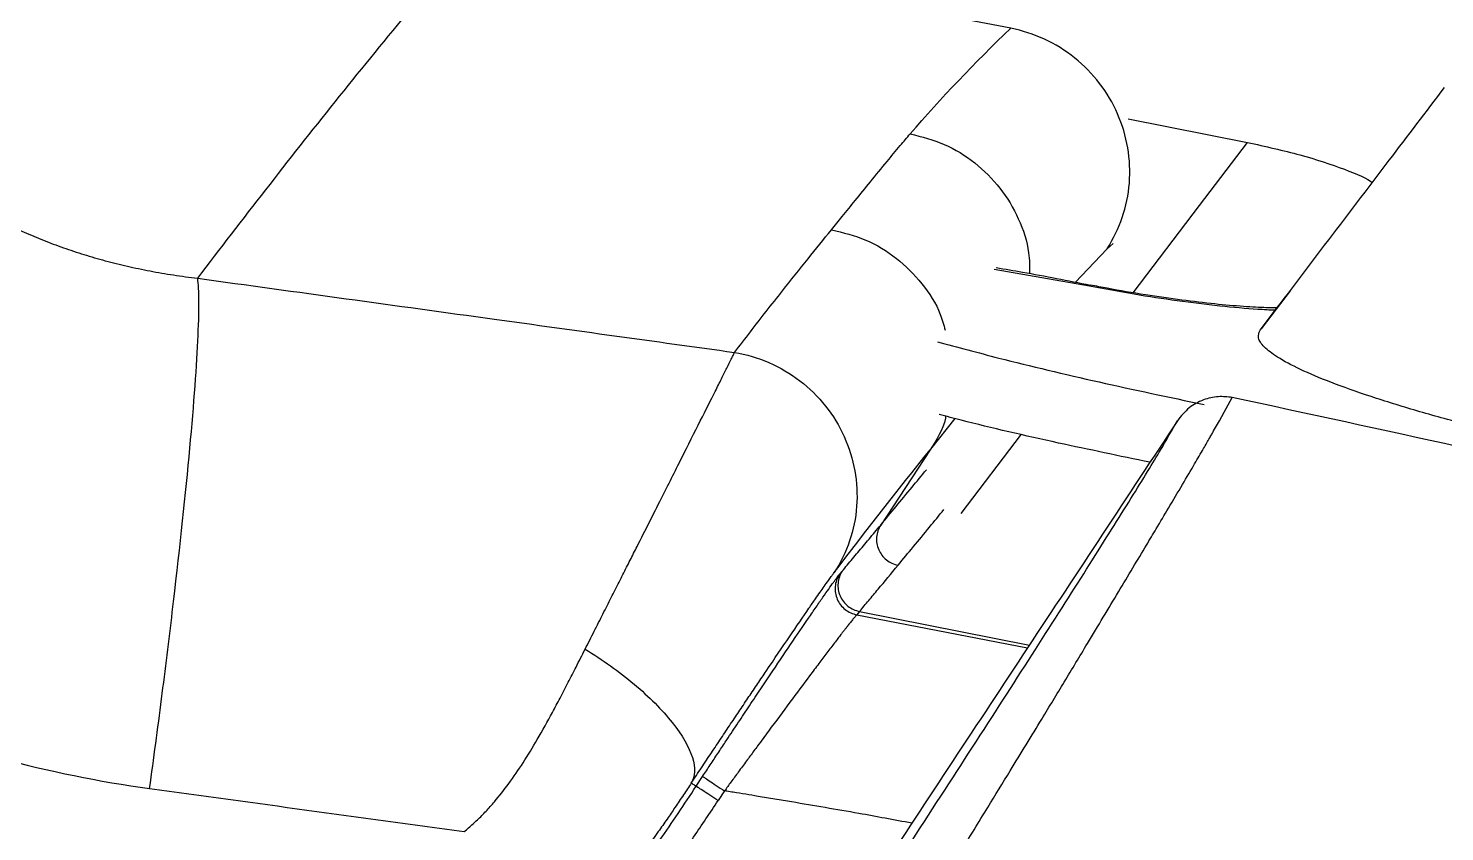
# Model space of a CAD drawing. Extents: x 0 to 84, y -21 to 126.
# Drawn here: x 9.471 to 12.167, y 20.963 to 22.492 of the extents above; entities that cross this region are included whole.
import ezdxf

# ---------------------------------------------------------------- set-up
doc = ezdxf.new("R2010")
doc.units = 0
doc.header["$MEASUREMENT"] = 0
doc.layers.add('1', color=4, linetype='Continuous')

# ---------------------------------------------------------------- blocks, each defined once
blk = doc.blocks.new('PRODIGY')
at = {"layer": '1', "color": 3, "linetype": 'Continuous', "lineweight": 25}
for p, q in [((11.3411, 22.4924), (10.3329, 22.6856)), ((11.5647, 22.3203), (11.7916, 22.2753)), ((11.5244, 22.0729), (11.5359, 22.0831)), ((11.4639, 22.0086), (11.5244, 22.0729)), ((11.4907, 22.0015), (11.3093, 22.0332)), ((11.493, 22.0035), (11.4907, 22.0015)), ((11.8726, 21.9927), (11.8176, 21.9203)), ((11.1888, 21.6915), (11.2353, 21.7495)), ((11.2471, 21.5692), (11.3613, 21.7197)), ((11.1876, 21.69), (11.0937, 21.5468)), ((11.0149, 21.4527), (11.0203, 21.4591)), ((11.0536, 21.3827), (11.0483, 21.3763)), ((11.0483, 21.3763), (11.3732, 21.3134)), ((11.0536, 21.3827), (11.3766, 21.3185)), ((10.7425, 21.0499), (10.7547, 21.0685)), ((10.7965, 21.041), (10.7842, 21.0224))]:
    blk.add_line(p, q, dxfattribs=at)
at = {"layer": '1', "color": 3, "linetype": 'Continuous', "lineweight": 25, "flags": 128}
for points in [[(11.574, 21.9892), (11.7002, 22.1551), (11.7916, 22.2753)], [(11.1876, 21.69), (11.1882, 21.6907), (11.1888, 21.6915)]]:
    blk.add_lwpolyline(points, dxfattribs=at)
at = {"layer": '1', "color": 3, "linetype": 'Continuous', "lineweight": 25}
for points, knots in [([(9.7938, 22.0167), (9.8367, 22.0729), (9.8797, 22.1289), (9.9669, 22.2409), (10.0109, 22.2969), (10.1002, 22.4084), (10.1455, 22.464), (10.2377, 22.575), (10.2847, 22.6304), (10.3329, 22.6856)], [0, 0, 0, 0, 0.25, 0.25, 0.5, 0.5, 0.75, 0.75, 1, 1, 1, 1]), ([(11.5244, 22.0729), (11.5365, 22.0914), (11.5462, 22.1115), (11.5605, 22.1536), (11.5651, 22.1756), (11.5686, 22.2202), (11.5675, 22.2427), (11.56, 22.287), (11.5535, 22.3088), (11.5355, 22.3501), (11.5239, 22.3697), (11.4964, 22.4057), (11.4804, 22.422), (11.4451, 22.4503), (11.4257, 22.4623), (11.3848, 22.4812), (11.3632, 22.4882), (11.3411, 22.4924)], [0, 0, 0, 0, 0.125, 0.125, 0.25, 0.25, 0.375, 0.375, 0.5, 0.5, 0.625, 0.625, 0.75, 0.75, 0.875, 0.875, 1, 1, 1, 1]), ([(11.8157, 21.9178), (11.8976, 22.0256), (12.0146, 22.1797), (12.1318, 22.3338), (12.1669, 22.38)], [0, 0, 0, 0, 0.699775, 1, 1, 1, 1]), ([(11, 22.1091), (11.0069, 22.1174), (11.022, 22.1359), (11.0466, 22.1663), (11.0748, 22.2013), (11.1034, 22.2363), (11.1286, 22.2667), (11.1435, 22.2842), (11.1498, 22.2915)], [0, 0, 0, 0, 0.136865, 0.303121, 0.498833, 0.710924, 0.878013, 1, 1, 1, 1]), ([(11.1498, 22.2915), (11.1718, 22.2859), (11.2158, 22.2747), (11.2743, 22.2382), (11.323, 22.1898), (11.3576, 22.1309), (11.3767, 22.0744), (11.377, 22.0386), (11.3771, 22.0252)], [0, 0, 0, 0, 0.178754, 0.357507, 0.536259, 0.715009, 0.893758, 1, 1, 1, 1]), ([(11.7916, 22.2753), (11.8259, 22.2677), (11.8947, 22.2523), (11.9765, 22.2251), (12.0215, 22.2062), (12.0292, 22.1989), (12.0292, 22.1989)], [0, 0, 0, 0, 0.340257, 0.681376, 0.997293, 1, 1, 1, 1]), ([(9.4284, 22.1207), (9.4342, 22.1179), (9.4459, 22.1123), (9.4637, 22.1043), (9.4818, 22.0965), (9.5003, 22.089), (9.519, 22.0817), (9.5382, 22.0748), (9.5576, 22.0682), (9.5774, 22.0618), (9.5976, 22.0558), (9.6181, 22.0501), (9.6389, 22.0447), (9.66, 22.0396), (9.6815, 22.0349), (9.7033, 22.0305), (9.7254, 22.0265), (9.7479, 22.0229), (9.7708, 22.0196), (9.7861, 22.0177), (9.7938, 22.0167)], [0, 0, 0, 0, 0.050519, 0.101559, 0.153133, 0.205254, 0.257934, 0.311188, 0.365028, 0.419468, 0.474522, 0.530204, 0.586527, 0.643507, 0.701158, 0.759494, 0.818531, 0.878284, 0.938769, 1, 1, 1, 1]), ([(10.8154, 21.8756), (10.8255, 21.8886), (10.8455, 21.9146), (10.8759, 21.9536), (10.9124, 22), (10.9537, 22.0519), (10.9851, 22.0907), (11, 22.1091)], [0, 0, 0, 0, 0.166572, 0.333237, 0.499994, 0.762503, 1, 1, 1, 1]), ([(11, 22.1091), (11.0221, 22.1036), (11.0663, 22.0926), (11.1254, 22.0564), (11.1736, 22.0078), (11.2049, 21.9601), (11.2135, 21.9281), (11.2163, 21.9179)], [0, 0, 0, 0, 0.224004, 0.448015, 0.672018, 0.896023, 1, 1, 1, 1]), ([(11.4929, 22.0031), (11.4498, 22.0116), (11.3902, 22.0235), (11.3303, 22.0336), (11.3137, 22.0364)], [0, 0, 0, 0, 0.7226345, 1, 1, 1, 1]), ([(9.7024, 21.0456), (9.7102, 21.1027), (9.7178, 21.1597), (9.7323, 21.2722), (9.7391, 21.3275), (9.7583, 21.4885), (9.7691, 21.589), (9.7856, 21.7645), (9.7913, 21.8395), (9.7955, 21.9262), (9.7962, 21.9509), (9.7961, 21.9909), (9.7953, 22.0062), (9.7938, 22.0167)], [0, 0, 0, 0, 0.125, 0.125, 0.25, 0.25, 0.5, 0.5, 0.75, 0.75, 0.875, 0.875, 1, 1, 1, 1]), ([(9.7938, 22.0167), (9.982, 21.9908), (10.3226, 21.944), (10.6631, 21.8967), (10.8154, 21.8756)], [0, 0, 0, 0, 0.5526796, 1, 1, 1, 1]), ([(11.845, 21.9557), (11.8339, 21.9562), (11.8011, 21.9578), (11.7389, 21.9634), (11.6593, 21.9732), (11.5752, 21.986), (11.5191, 21.9963), (11.4907, 22.0015)], [0, 0, 0, 0, 0.1117561, 0.3302471, 0.5562697, 0.7750484, 1, 1, 1, 1]), ([(11.8474, 21.9604), (11.8411, 21.9604), (11.8231, 21.9605), (11.7834, 21.9627), (11.7292, 21.9675), (11.6661, 21.975), (11.5971, 21.9851), (11.5382, 21.9949), (11.5036, 22.0016), (11.4931, 22.0037)], [0, 0, 0, 0, 0.078555, 0.22563, 0.387035, 0.556503, 0.735755, 0.919844, 1, 1, 1, 1]), ([(12.3063, 21.714), (12.2733, 21.722), (12.2073, 21.7381), (12.1127, 21.7643), (12.0251, 21.7914), (11.9499, 21.818), (11.8902, 21.8434), (11.8476, 21.8661), (11.8217, 21.8861), (11.8096, 21.9037), (11.8136, 21.9131), (11.8157, 21.9178)], [0, 0, 0, 0, 0.119963, 0.239876, 0.360365, 0.48077, 0.590832, 0.70085, 0.800337, 0.899832, 1, 1, 1, 1]), ([(11.2016, 21.8959), (11.24, 21.8855), (11.3366, 21.8594), (11.5079, 21.8188), (11.6421, 21.7905), (11.7091, 21.7763)], [0, 0, 0, 0, 0.2484544, 0.6242024, 1, 1, 1, 1]), ([(10.5311, 21.3106), (10.534, 21.3164), (10.5399, 21.3279), (10.5484, 21.3448), (10.5568, 21.3614), (10.565, 21.3776), (10.573, 21.3934), (10.5808, 21.4088), (10.5884, 21.4238), (10.5958, 21.4384), (10.603, 21.4527), (10.61, 21.4665), (10.6168, 21.48), (10.6235, 21.4931), (10.644, 21.5337), (10.6758, 21.5968), (10.7163, 21.6773), (10.751, 21.7462), (10.7752, 21.7945), (10.791, 21.8261), (10.8012, 21.8466), (10.8081, 21.8606), (10.8121, 21.8686), (10.8141, 21.8728), (10.815, 21.8746), (10.8154, 21.8756)], [0, 0, 0, 0, 0.020472, 0.04065, 0.060532, 0.080119, 0.099412, 0.118409, 0.137112, 0.15552, 0.173634, 0.191453, 0.208977, 0.226207, 0.243143, 0.370544, 0.490201, 0.618994, 0.742449, 0.807034, 0.870646, 0.935192, 0.967567, 0.98377, 1, 1, 1, 1]), ([(10.8154, 21.8756), (10.8379, 21.8718), (10.86, 21.8653), (10.9019, 21.8471), (10.9217, 21.8354), (10.958, 21.8075), (10.9744, 21.7914), (11.0028, 21.7556), (11.0148, 21.736), (11.0336, 21.6945), (11.0403, 21.6726), (11.0483, 21.628), (11.0495, 21.6052), (11.0462, 21.5603), (11.0417, 21.538), (11.0273, 21.4954), (11.0174, 21.4751), (11.0051, 21.4564)], [0, 0, 0, 0, 0.125, 0.125, 0.25, 0.25, 0.375, 0.375, 0.5, 0.5, 0.625, 0.625, 0.75, 0.75, 0.875, 0.875, 1, 1, 1, 1]), ([(10.9351, 20.5063), (10.9599, 20.5322), (11.0084, 20.5827), (11.0743, 20.6647), (11.1355, 20.7504), (11.1923, 20.8379), (11.246, 20.9251), (11.2945, 21.0052), (11.347, 21.0901), (11.3956, 21.17), (11.4444, 21.2506), (11.4832, 21.3151), (11.5174, 21.3719), (11.5463, 21.42), (11.5737, 21.4658), (11.5976, 21.5056), (11.6202, 21.5435), (11.6434, 21.5825), (11.668, 21.6242), (11.6901, 21.6617), (11.705, 21.6872), (11.7142, 21.7031), (11.7195, 21.7124), (11.7237, 21.7198), (11.7425, 21.7526), (11.7529, 21.7717), (11.7625, 21.7897)], [0, 0, 0, 0, 0.050576, 0.098735, 0.149526, 0.201972, 0.250784, 0.301652, 0.343871, 0.405512, 0.45118, 0.500796, 0.536441, 0.572104, 0.607784, 0.643478, 0.670251, 0.705952, 0.750583, 0.793815, 0.829007, 0.843588, 0.856158, 0.866717, 0.875264, 1, 1, 1, 1]), ([(11.7625, 21.7897), (11.7537, 21.7907), (11.7352, 21.7929), (11.7067, 21.7862), (11.6788, 21.7711), (11.6653, 21.7543), (11.6583, 21.7456)], [0, 0, 0, 0, 0.2210431, 0.464413, 0.7224756, 1, 1, 1, 1]), ([(13.4621, 21.3659), (13.4615, 21.3661), (13.4563, 21.3676), (13.4377, 21.3732), (13.1602, 21.4557), (12.6021, 21.6093), (12.0499, 21.7279), (11.7625, 21.7897)], [0, 0, 0, 0, 0.0009883, 0.0093791, 0.0332195, 0.4967448, 1, 1, 1, 1]), ([(11.2177, 21.7541), (11.2174, 21.7528), (11.2129, 21.7295), (11.1998, 21.7091), (11.1876, 21.69)], [0, 0, 0, 0, 0.057278, 1, 1, 1, 1]), ([(11.606, 21.6664), (11.5479, 21.6785), (11.425, 21.7041), (11.2893, 21.7351), (11.2187, 21.7538), (11.2047, 21.7575)], [0, 0, 0, 0, 0.418954, 0.884851, 1, 1, 1, 1]), ([(11.6583, 21.7456), (11.5633, 21.6014), (11.3732, 21.3132), (11.1564, 20.9853), (11.0054, 20.7553), (10.9082, 20.6251), (10.7852, 20.4945), (10.6339, 20.3771), (10.4571, 20.2931), (10.2747, 20.2436), (10.1049, 20.2179), (9.9973, 20.2127), (9.9483, 20.2103)], [0, 0, 0, 0, 0.2132712, 0.4265553, 0.485596, 0.5531336, 0.6270473, 0.7066245, 0.7882208, 0.8670269, 0.9393747, 1, 1, 1, 1]), ([(10.8709, 20.5573), (10.9067, 20.5986), (10.9779, 20.6805), (11.0676, 20.8144), (11.1675, 20.9686), (11.2776, 21.138), (11.3902, 21.3131), (11.4887, 21.4677), (11.5689, 21.5954), (11.6288, 21.6932), (11.6485, 21.7281), (11.6583, 21.7456)], [0, 0, 0, 0, 0.083491, 0.165884, 0.250559, 0.375444, 0.50061, 0.625401, 0.750473, 0.87516, 1, 1, 1, 1]), ([(11.0937, 21.5468), (11.1129, 21.5701), (11.1402, 21.6031), (11.1715, 21.6411), (11.1807, 21.6523)], [0, 0, 0, 0, 0.706561, 1, 1, 1, 1]), ([(11.1268, 21.4706), (11.1461, 21.4939), (11.1734, 21.527), (11.2048, 21.5652), (11.214, 21.5766)], [0, 0, 0, 0, 0.704183, 1, 1, 1, 1]), ([(11.0203, 21.4591), (11.0235, 21.463), (11.03, 21.4708), (11.04, 21.4827), (11.0503, 21.495), (11.0607, 21.5075), (11.0715, 21.5203), (11.0824, 21.5334), (11.0899, 21.5424), (11.0937, 21.5468)], [0, 0, 0, 0, 0.142734, 0.285506, 0.428318, 0.571171, 0.714068, 0.857011, 1, 1, 1, 1]), ([(11.0937, 21.5468), (11.0892, 21.5401), (11.0865, 21.5322), (11.0852, 21.5159), (11.0865, 21.5076), (11.0931, 21.4926), (11.0982, 21.4858), (11.1111, 21.4756), (11.1188, 21.4721), (11.1268, 21.4706)], [0, 0, 0, 0, 0.25, 0.25, 0.5, 0.5, 0.75, 0.75, 1, 1, 1, 1]), ([(8.645, 21.5097), (8.7193, 21.4458), (8.7984, 21.3878), (8.9645, 21.2846), (9.0513, 21.2394), (9.2304, 21.1619), (9.3227, 21.1297), (9.5105, 21.0781), (9.606, 21.0588), (9.7024, 21.0456)], [0, 0, 0, 0, 0.25, 0.25, 0.5, 0.5, 0.75, 0.75, 1, 1, 1, 1]), ([(10.7332, 21.056), (10.7365, 21.0609), (10.7429, 21.0706), (10.7525, 21.085), (10.762, 21.0993), (10.7714, 21.1134), (10.7808, 21.1274), (10.79, 21.1412), (10.7991, 21.1549), (10.8081, 21.1684), (10.8171, 21.1817), (10.8258, 21.1948), (10.8345, 21.2077), (10.843, 21.2204), (10.8514, 21.2329), (10.8597, 21.2452), (10.8678, 21.2573), (10.8891, 21.2888), (10.9213, 21.3364), (10.951, 21.3798), (10.972, 21.4102), (10.9843, 21.4277), (10.9937, 21.4408), (10.9991, 21.4484), (11.0027, 21.4532), (11.0044, 21.4555), (11.0051, 21.4564)], [0, 0, 0, 0, 0.024619, 0.049253, 0.073903, 0.09857, 0.123253, 0.147954, 0.172672, 0.197408, 0.222163, 0.246936, 0.271728, 0.29654, 0.321372, 0.346224, 0.371097, 0.395991, 0.545801, 0.696472, 0.755854, 0.847933, 0.902321, 0.945824, 0.978394, 1, 1, 1, 1]), ([(11.0203, 21.4591), (11.0158, 21.4523), (11.0131, 21.4444), (11.0117, 21.428), (11.0131, 21.4197), (11.0197, 21.4046), (11.0248, 21.3979), (11.0378, 21.3877), (11.0455, 21.3842), (11.0536, 21.3827)], [0, 0, 0, 0, 0.25, 0.25, 0.5, 0.5, 0.75, 0.75, 1, 1, 1, 1]), ([(11.0536, 21.3827), (11.0564, 21.3861), (11.0592, 21.3895), (11.065, 21.3964), (11.0679, 21.3999), (11.0767, 21.4104), (11.0827, 21.4176), (11.101, 21.4396), (11.1137, 21.4548), (11.1268, 21.4706)], [0, 0, 0, 0, 0.125, 0.125, 0.25, 0.25, 0.5, 0.5, 1, 1, 1, 1]), ([(10.7547, 21.0685), (10.7571, 21.0722), (10.762, 21.0795), (10.7692, 21.0904), (10.7764, 21.1014), (10.7836, 21.1123), (10.7908, 21.1231), (10.8029, 21.1414), (10.8199, 21.167), (10.8415, 21.1994), (10.8627, 21.2312), (10.8903, 21.2724), (10.9228, 21.3207), (10.9513, 21.3627), (10.971, 21.3913), (10.9839, 21.41), (10.995, 21.4257), (11.0024, 21.4361), (11.0073, 21.4428), (11.0104, 21.447), (11.013, 21.4504), (11.0143, 21.452), (11.0149, 21.4527)], [0, 0, 0, 0, 0.020267, 0.0405, 0.060713, 0.080918, 0.10113, 0.121362, 0.183503, 0.245432, 0.308621, 0.37146, 0.498556, 0.62601, 0.689724, 0.752933, 0.815644, 0.877945, 0.908591, 0.939098, 0.969542, 1, 1, 1, 1]), ([(11.0149, 21.4527), (11.0105, 21.4459), (11.0077, 21.438), (11.0064, 21.4216), (11.0078, 21.4133), (11.0143, 21.3982), (11.0195, 21.3915), (11.0324, 21.3813), (11.0402, 21.3778), (11.0483, 21.3763)], [0, 0, 0, 0, 0.25, 0.25, 0.5, 0.5, 0.75, 0.75, 1, 1, 1, 1]), ([(11.0483, 21.3763), (11.0479, 21.3759), (11.0471, 21.375), (11.0456, 21.3733), (11.0439, 21.3714), (11.042, 21.369), (11.0398, 21.3664), (11.0374, 21.3634), (11.0347, 21.3601), (11.0319, 21.3565), (11.0288, 21.3525), (11.0254, 21.3483), (11.0218, 21.3436), (11.0156, 21.3356), (11.0058, 21.3228), (10.9917, 21.3043), (10.9758, 21.2832), (10.9529, 21.2528), (10.9214, 21.2105), (10.8874, 21.1647), (10.8618, 21.1299), (10.8477, 21.1108), (10.8354, 21.0942), (10.8232, 21.0775), (10.8092, 21.0585), (10.8005, 21.0466), (10.7965, 21.041)], [0, 0, 0, 0, 0.019499, 0.03917, 0.059013, 0.079022, 0.099194, 0.119524, 0.140006, 0.160635, 0.181403, 0.202306, 0.223336, 0.244486, 0.306402, 0.370744, 0.432793, 0.498208, 0.625681, 0.752374, 0.815198, 0.857077, 0.877493, 0.923726, 0.964501, 1, 1, 1, 1]), ([(10.3009, 20.9634), (10.3038, 20.9657), (10.3095, 20.9705), (10.3179, 20.978), (10.3262, 20.9858), (10.3345, 20.9939), (10.3426, 21.0024), (10.3507, 21.0112), (10.3656, 21.0283), (10.3871, 21.0558), (10.4142, 21.0956), (10.4418, 21.1411), (10.4647, 21.1823), (10.484, 21.2186), (10.499, 21.2474), (10.5148, 21.2785), (10.5254, 21.2993), (10.5311, 21.3106)], [0, 0, 0, 0, 0.025742, 0.051867, 0.078396, 0.105348, 0.132741, 0.160592, 0.188918, 0.291448, 0.404431, 0.52711, 0.668345, 0.742475, 0.824891, 0.904976, 1, 1, 1, 1]), ([(10.5311, 21.3106), (10.564, 21.2909), (10.596, 21.2681), (10.6529, 21.2202), (10.6777, 21.1952), (10.7157, 21.1473), (10.7289, 21.1245), (10.7415, 21.0849), (10.7408, 21.0682), (10.7332, 21.056)], [0, 0, 0, 0, 0.25, 0.25, 0.5, 0.5, 0.75, 0.75, 1, 1, 1, 1]), ([(10.7332, 21.056), (10.7308, 21.0523), (10.7258, 21.0448), (10.7181, 21.0333), (10.7102, 21.0215), (10.6999, 21.0062), (10.6867, 20.9868), (10.6655, 20.9563), (10.6378, 20.9185), (10.6067, 20.8799), (10.5816, 20.8519), (10.5615, 20.8309), (10.5428, 20.8127), (10.5207, 20.7929), (10.4979, 20.7741), (10.4735, 20.7559), (10.449, 20.7393), (10.4323, 20.7294), (10.4241, 20.7245)], [0, 0, 0, 0, 0.031046, 0.062626, 0.094748, 0.127418, 0.187464, 0.251536, 0.373547, 0.495147, 0.573499, 0.617555, 0.683192, 0.741916, 0.809229, 0.874633, 0.938202, 1, 1, 1, 1]), ([(10.7332, 21.056), (10.7342, 21.0554), (10.7361, 21.0541), (10.7392, 21.0521), (10.7414, 21.0506), (10.7425, 21.0499)], [0, 0, 0, 0, 0.3480524, 0.6813844, 1, 1, 1, 1]), ([(10.7547, 21.0685), (10.7548, 21.0685), (10.756, 21.0677), (10.7602, 21.0649), (10.7633, 21.0629), (10.771, 21.0578), (10.7756, 21.0548), (10.7856, 21.0482), (10.791, 21.0446), (10.7965, 21.041)], [0, 0, 0, 0, 0.25, 0.25, 0.5, 0.5, 0.75, 0.75, 1, 1, 1, 1]), ([(9.9369, 20.5907), (9.9811, 20.592), (10.0653, 20.5946), (10.1898, 20.6098), (10.3069, 20.6418), (10.4152, 20.6934), (10.5131, 20.7636), (10.5833, 20.8337), (10.6359, 20.8971), (10.6725, 20.9462), (10.7084, 20.9982), (10.7311, 21.0327), (10.7425, 21.0499)], [0, 0, 0, 0, 0.1351608, 0.257472, 0.3828789, 0.5045313, 0.6222139, 0.7496121, 0.8066572, 0.8738762, 0.9367844, 1, 1, 1, 1]), ([(10.7842, 21.0224), (10.7788, 21.026), (10.7734, 21.0295), (10.7634, 21.0362), (10.7588, 21.0392), (10.751, 21.0443), (10.7479, 21.0463), (10.7437, 21.0491), (10.7425, 21.0499), (10.7425, 21.0499)], [0, 0, 0, 0, 0.25, 0.25, 0.5, 0.5, 0.75, 0.75, 1, 1, 1, 1]), ([(11.153, 20.9795), (11.1193, 20.9858), (11.0431, 20.9999), (10.9614, 21.0137), (10.9082, 21.0227), (10.8922, 21.0253), (10.8762, 21.028), (10.8499, 21.0323), (10.8248, 21.0365), (10.8039, 21.0398), (10.7985, 21.0407), (10.7971, 21.0409), (10.7966, 21.041), (10.7965, 21.041), (10.7965, 21.041)], [0, 0, 0, 0, 0.2841721, 0.6423775, 0.6870984, 0.7318262, 0.7765411, 0.8212626, 0.9535512, 0.9875075, 0.9964359, 0.9988883, 0.9996151, 1, 1, 1, 1]), ([(9.9384, 20.5408), (9.9601, 20.5415), (10.0035, 20.5429), (10.0686, 20.5466), (10.1336, 20.5528), (10.1981, 20.5627), (10.2616, 20.5775), (10.3235, 20.5976), (10.3833, 20.6227), (10.4593, 20.6632), (10.531, 20.7151), (10.5936, 20.7733), (10.6418, 20.8253), (10.689, 20.8839), (10.7378, 20.9526), (10.7688, 20.9992), (10.7842, 21.0224)], [0, 0, 0, 0, 0.063159, 0.126584, 0.190031, 0.253386, 0.3167, 0.379886, 0.442872, 0.505654, 0.630478, 0.699432, 0.754558, 0.836881, 0.91874, 1, 1, 1, 1])]:
    blk.add_open_spline(points, degree=3, knots=knots, dxfattribs=at)
for points in [[(11.1498, 22.2915), (11.2084, 22.3595), (11.2722, 22.4266), (11.3411, 22.4924)], [(11.0051, 21.4564), (11.0644, 21.5345), (11.1252, 21.6124), (11.1876, 21.69)], [(9.7024, 21.0456), (9.9019, 21.0183), (10.1014, 20.9908), (10.3009, 20.9634)]]:
    blk.add_open_spline(points, degree=3, dxfattribs=at)

msp = doc.modelspace()

# ---------------------------------------------------------------- block references
at = {"layer": '1'}
msp.add_blockref('PRODIGY', (0, 0), dxfattribs=at)

doc.saveas('drawing.dxf')
